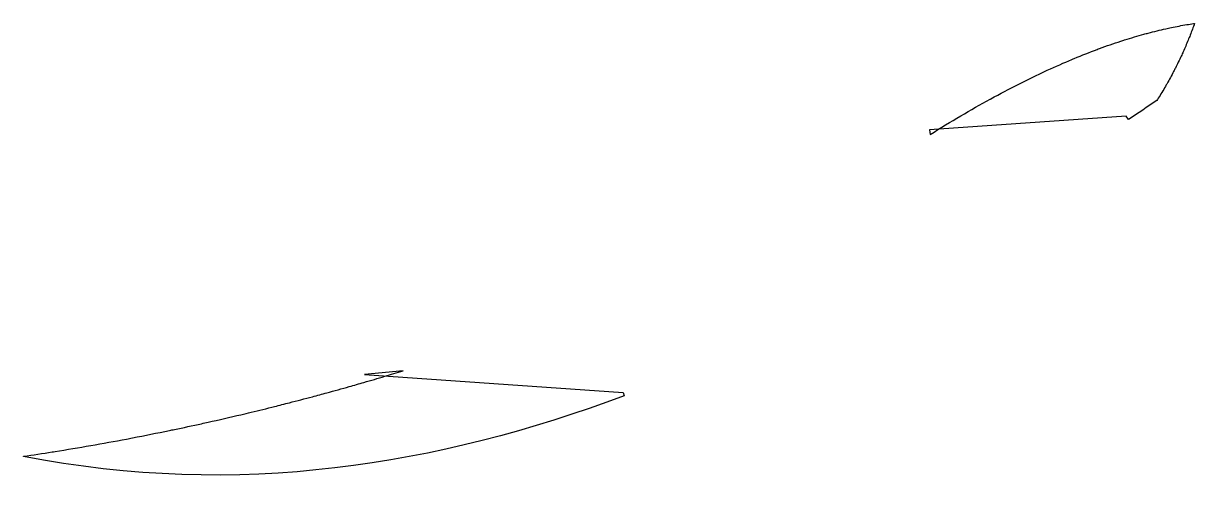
# Model space of a CAD drawing. Header units: centimetres. Extents: x -10.1 to 10.1, y -6.8 to 6.8.
# Drawn here: x -5.554 to -3.669, y -0.365 to 0.4 of the extents above; entities that cross this region are included whole.
import ezdxf

# ---------------------------------------------------------------- set-up
doc = ezdxf.new("R2010")
doc.units = ezdxf.units.CM
doc.header["$MEASUREMENT"] = 0
doc.layers.add('Camada 1', color=7, linetype='Continuous')

msp = doc.modelspace()

# ---------------------------------------------------------------- linework, layer by layer
at = {"layer": 'Camada 1'}
for points, knots in [([(-3.77504, 0.24522), (-3.75975, 0.25554), (-3.74456, 0.2658), (-3.72948, 0.27607), (-3.72948, 0.27607), (-3.72874, 0.27723), (-3.72797, 0.27842), (-3.72723, 0.27956), (-3.72723, 0.27956), (-3.72313, 0.28586), (-3.71924, 0.29229), (-3.71551, 0.29882), (-3.71551, 0.29882), (-3.71464, 0.30025), (-3.71376, 0.30181), (-3.71289, 0.30332), (-3.71289, 0.30332), (-3.70916, 0.30975), (-3.70567, 0.31623), (-3.70231, 0.32282), (-3.70231, 0.32282), (-3.7013, 0.32457), (-3.70043, 0.32637), (-3.69956, 0.32811), (-3.69956, 0.32811), (-3.69631, 0.33449), (-3.69321, 0.34097), (-3.69019, 0.3475), (-3.69019, 0.3475), (-3.68908, 0.3498), (-3.68807, 0.35213), (-3.68694, 0.35449), (-3.68694, 0.35449), (-3.68419, 0.36055), (-3.68157, 0.36685), (-3.67898, 0.37314), (-3.67898, 0.37314), (-3.67787, 0.37581), (-3.67673, 0.37856), (-3.67573, 0.38137), (-3.67573, 0.38137), (-3.67324, 0.38753), (-3.67086, 0.39378), (-3.66861, 0.40013), (-3.66861, 0.40013), (-3.66861, 0.40013), (-3.66861, 0.40013), (-3.66861, 0.40013), (-3.66861, 0.40013), (-3.66911, 0.4), (-3.66972, 0.39994), (-3.67025, 0.39987), (-3.67025, 0.39987), (-3.67387, 0.39931), (-3.67747, 0.39876), (-3.68134, 0.3982), (-3.68134, 0.3982), (-3.68944, 0.39682), (-3.69769, 0.39521), (-3.70603, 0.39352), (-3.70603, 0.39352), (-3.70902, 0.39283), (-3.71214, 0.39214), (-3.71513, 0.39154), (-3.71513, 0.39154), (-3.72436, 0.38948), (-3.7337, 0.38717), (-3.74331, 0.38461), (-3.74331, 0.38461), (-3.74569, 0.38405), (-3.74791, 0.38337), (-3.75016, 0.38273), (-3.75016, 0.38273), (-3.76027, 0.37993), (-3.77074, 0.37688), (-3.7812, 0.37358), (-3.7812, 0.37358), (-3.78321, 0.37289), (-3.7852, 0.37226), (-3.78731, 0.37152), (-3.78731, 0.37152), (-3.79853, 0.36795), (-3.81012, 0.3639), (-3.82173, 0.35961), (-3.82173, 0.35961), (-3.82297, 0.35924), (-3.82422, 0.35874), (-3.82546, 0.35823), (-3.82546, 0.35823), (-3.83755, 0.35373), (-3.84991, 0.34881), (-3.8625, 0.34362), (-3.8625, 0.34362), (-3.86361, 0.34312), (-3.86485, 0.34261), (-3.86599, 0.34219), (-3.86599, 0.34219), (-3.87909, 0.33669), (-3.89232, 0.33092), (-3.90576, 0.32467), (-3.90576, 0.32467), (-3.90663, 0.3243), (-3.90751, 0.32385), (-3.90825, 0.32356), (-3.90825, 0.32356), (-3.92209, 0.31713), (-3.93606, 0.31033), (-3.9504, 0.30311), (-3.9504, 0.30311), (-3.95101, 0.30279), (-3.95178, 0.30242), (-3.95252, 0.302), (-3.95252, 0.302), (-3.96697, 0.29472), (-3.98181, 0.28692), (-3.99678, 0.27869), (-3.99678, 0.27869), (-3.99715, 0.2785), (-3.99742, 0.27837), (-3.99779, 0.27819), (-3.99779, 0.27819), (-4.02885, 0.26115), (-4.06103, 0.24229), (-4.09431, 0.22138), (-4.09431, 0.22138), (-4.09431, 0.22138), (-4.09524, 0.22876), (-4.09524, 0.22876), (-4.09524, 0.22876), (-4.09524, 0.22876), (-3.77882, 0.25088), (-3.77882, 0.25088), (-3.77882, 0.25088), (-3.77882, 0.25088), (-3.77504, 0.24522), (-3.77504, 0.24522)], [0, 0, 0, 0, 0.0285714, 0.0285714, 0.0285714, 0.0285714, 0.0571429, 0.0571429, 0.0571429, 0.0571429, 0.0857143, 0.0857143, 0.0857143, 0.0857143, 0.1142857, 0.1142857, 0.1142857, 0.1142857, 0.1428571, 0.1428571, 0.1428571, 0.1428571, 0.1714286, 0.1714286, 0.1714286, 0.1714286, 0.2, 0.2, 0.2, 0.2, 0.2285714, 0.2285714, 0.2285714, 0.2285714, 0.2571429, 0.2571429, 0.2571429, 0.2571429, 0.2857143, 0.2857143, 0.2857143, 0.2857143, 0.3142857, 0.3142857, 0.3142857, 0.3142857, 0.3428571, 0.3428571, 0.3428571, 0.3428571, 0.3714286, 0.3714286, 0.3714286, 0.3714286, 0.4, 0.4, 0.4, 0.4, 0.4285714, 0.4285714, 0.4285714, 0.4285714, 0.4571429, 0.4571429, 0.4571429, 0.4571429, 0.4857143, 0.4857143, 0.4857143, 0.4857143, 0.5142857, 0.5142857, 0.5142857, 0.5142857, 0.5428571, 0.5428571, 0.5428571, 0.5428571, 0.5714286, 0.5714286, 0.5714286, 0.5714286, 0.6, 0.6, 0.6, 0.6, 0.6285714, 0.6285714, 0.6285714, 0.6285714, 0.6571429, 0.6571429, 0.6571429, 0.6571429, 0.6857143, 0.6857143, 0.6857143, 0.6857143, 0.7142857, 0.7142857, 0.7142857, 0.7142857, 0.7428571, 0.7428571, 0.7428571, 0.7428571, 0.7714286, 0.7714286, 0.7714286, 0.7714286, 0.8, 0.8, 0.8, 0.8, 0.8285714, 0.8285714, 0.8285714, 0.8285714, 0.8571429, 0.8571429, 0.8571429, 0.8571429, 0.8857143, 0.8857143, 0.8857143, 0.8857143, 0.9142857, 0.9142857, 0.9142857, 0.9142857, 0.9428571, 0.9428571, 0.9428571, 0.9428571, 1, 1, 1, 1]), ([(-4.94317, -0.15907), (-4.95291, -0.16206), (-4.96275, -0.16502), (-4.97246, -0.16793), (-4.97246, -0.16793), (-4.98368, -0.17137), (-4.99506, -0.1746), (-5.00625, -0.17785), (-5.00625, -0.17785), (-5.01411, -0.18015), (-5.02197, -0.1824), (-5.02969, -0.18457), (-5.02969, -0.18457), (-5.04168, -0.18801), (-5.05377, -0.19137), (-5.06586, -0.19462), (-5.06586, -0.19462), (-5.07359, -0.19668), (-5.08121, -0.1988), (-5.08893, -0.20084), (-5.08893, -0.20084), (-5.10139, -0.20415), (-5.11375, -0.2074), (-5.12621, -0.21058), (-5.12621, -0.21058), (-5.13407, -0.21262), (-5.14206, -0.2146), (-5.14992, -0.21664), (-5.14992, -0.21664), (-5.16251, -0.21982), (-5.17511, -0.22286), (-5.1877, -0.22587), (-5.1877, -0.22587), (-5.1932, -0.22725), (-5.19868, -0.22857), (-5.20416, -0.22984), (-5.20416, -0.22984), (-5.22186, -0.23402), (-5.23946, -0.2381), (-5.25716, -0.24193), (-5.25716, -0.24193), (-5.26078, -0.2428), (-5.26415, -0.24357), (-5.26774, -0.24431), (-5.26774, -0.24431), (-5.28221, -0.24756), (-5.29679, -0.25066), (-5.31126, -0.25368), (-5.31126, -0.25368), (-5.31388, -0.25424), (-5.3165, -0.25474), (-5.31912, -0.25524), (-5.31912, -0.25524), (-5.33894, -0.25942), (-5.35902, -0.26342), (-5.37897, -0.26715), (-5.37897, -0.26715), (-5.38209, -0.26776), (-5.38519, -0.26847), (-5.38834, -0.26903), (-5.38834, -0.26903), (-5.42676, -0.27625), (-5.46515, -0.28297), (-5.50354, -0.28903), (-5.50354, -0.28903), (-5.50505, -0.28935), (-5.50666, -0.28959), (-5.50804, -0.28985), (-5.50804, -0.28985), (-5.52349, -0.2922), (-5.53884, -0.29459), (-5.55405, -0.29689), (-5.55405, -0.29689), (-5.55416, -0.29689), (-5.55429, -0.29689), (-5.55442, -0.29697), (-5.55442, -0.29697), (-5.20885, -0.36492), (-4.88542, -0.31131), (-4.58705, -0.19934), (-4.58705, -0.19934), (-4.58705, -0.19934), (-4.58896, -0.19418), (-4.58896, -0.19418), (-4.58896, -0.19418), (-4.58896, -0.19418), (-5.00531, -0.16505), (-5.00531, -0.16505), (-5.00531, -0.16505), (-5.00531, -0.16505), (-4.94317, -0.15907), (-4.94317, -0.15907)], [0, 0, 0, 0, 0.0416667, 0.0416667, 0.0416667, 0.0416667, 0.0833333, 0.0833333, 0.0833333, 0.0833333, 0.125, 0.125, 0.125, 0.125, 0.1666667, 0.1666667, 0.1666667, 0.1666667, 0.2083333, 0.2083333, 0.2083333, 0.2083333, 0.25, 0.25, 0.25, 0.25, 0.2916667, 0.2916667, 0.2916667, 0.2916667, 0.3333333, 0.3333333, 0.3333333, 0.3333333, 0.375, 0.375, 0.375, 0.375, 0.4166667, 0.4166667, 0.4166667, 0.4166667, 0.4583333, 0.4583333, 0.4583333, 0.4583333, 0.5, 0.5, 0.5, 0.5, 0.5416667, 0.5416667, 0.5416667, 0.5416667, 0.5833333, 0.5833333, 0.5833333, 0.5833333, 0.625, 0.625, 0.625, 0.625, 0.6666667, 0.6666667, 0.6666667, 0.6666667, 0.7083333, 0.7083333, 0.7083333, 0.7083333, 0.75, 0.75, 0.75, 0.75, 0.7916667, 0.7916667, 0.7916667, 0.7916667, 0.8333333, 0.8333333, 0.8333333, 0.8333333, 0.875, 0.875, 0.875, 0.875, 0.9166667, 0.9166667, 0.9166667, 0.9166667, 1, 1, 1, 1])]:
    msp.add_open_spline(points, degree=3, knots=knots, dxfattribs=at)

doc.saveas('drawing.dxf')
